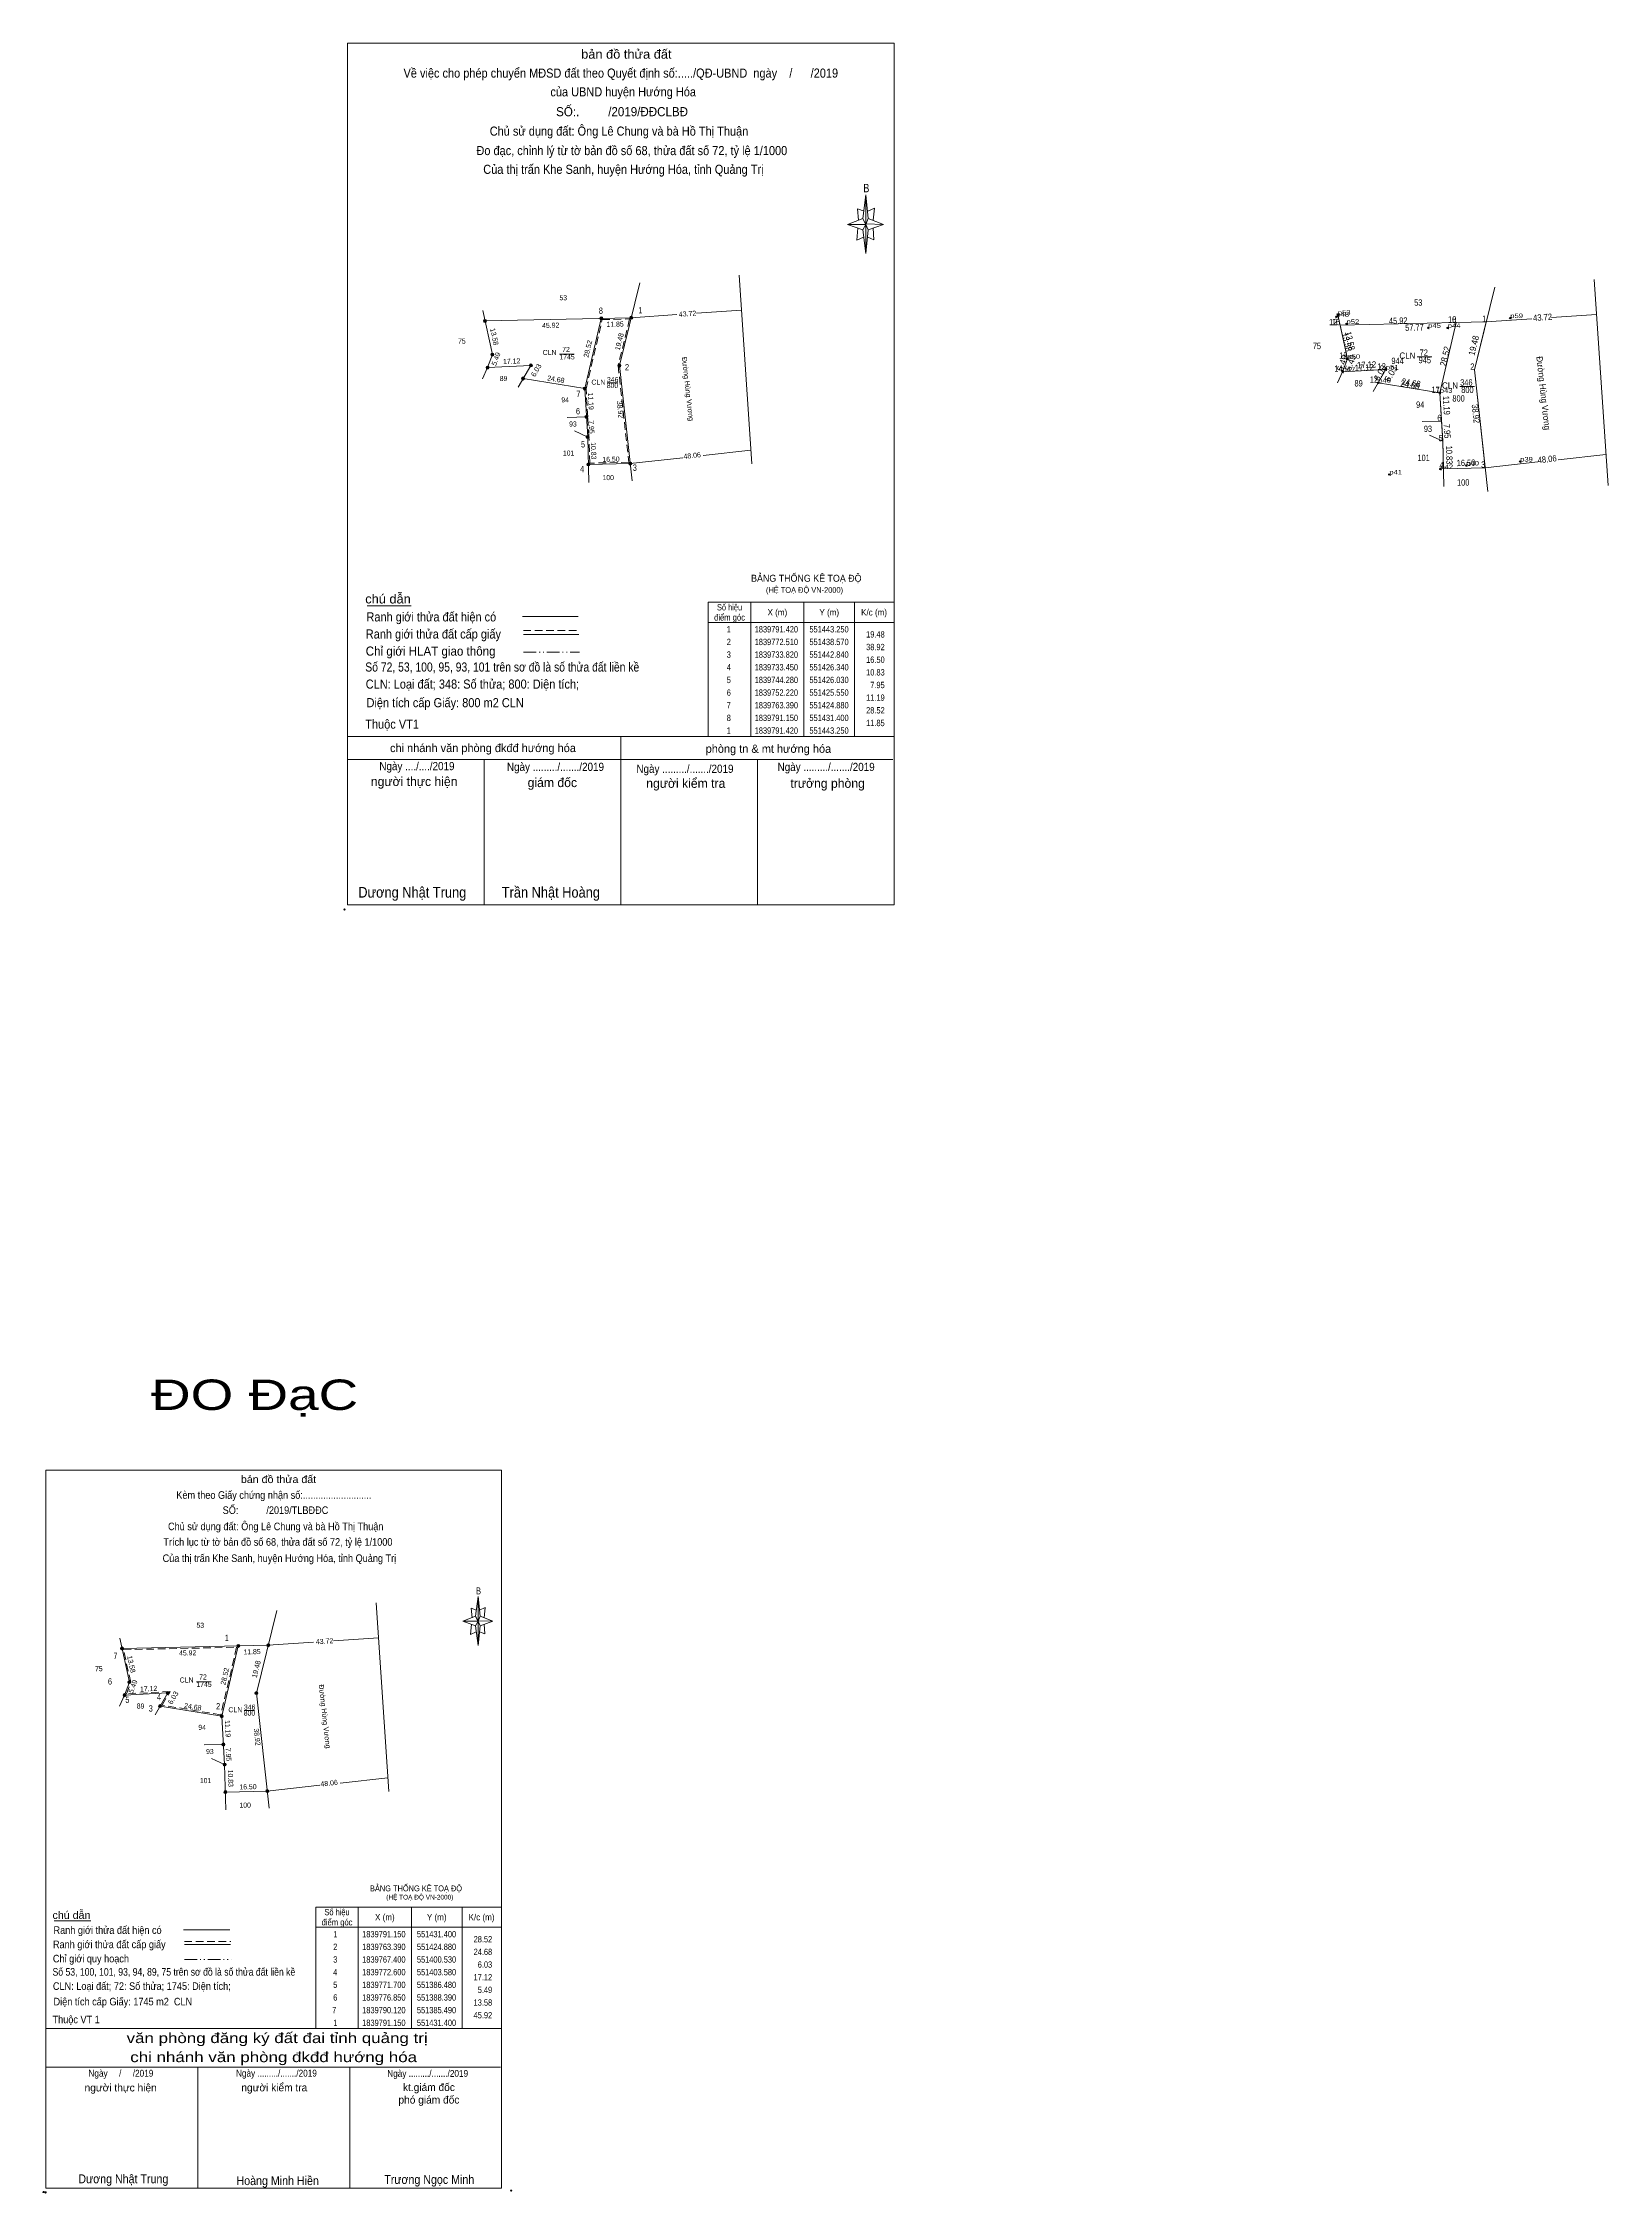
# Model space of a CAD drawing. Header units: metres. Extents: x 550018 to 551491, y 1839052 to 1839902.
# Drawn here: x 550873 to 551491, y 1839052 to 1839902 of the extents above; entities that cross this region are included whole.
import ezdxf
from ezdxf.enums import TextEntityAlignment as Align

# ---------------------------------------------------------------- set-up
doc = ezdxf.new("R2010")
doc.units = ezdxf.units.M
doc.header["$PDMODE"] = 32
doc.header["$PDSIZE"] = 0.5
for name, pattern in [('DASH_DOUBLE_DOT', [9.2, 5, -1.2, 0.3, -1.2, 0.3, -1.2]), ('DOTTED', [1.5, 0.3, -1.2]), ('MEDIUM_DASHED', [4.5, 3, -1.5]), ('SHORT_DASHED', [2.7, 1.5, -1.2])]:
    doc.linetypes.add(name, pattern=pattern)
for name, color, linetype, lineweight in [('1', 7, 'DOTTED', 13), ('17', 7, 'Continuous', 13), ('2', 7, 'SHORT_DASHED', 13), ('28', 7, 'Continuous', 13), ('5', 7, 'Continuous', 13), ('6', 7, 'Continuous', 13), ('63', 7, 'Continuous', 13)]:
    doc.layers.add(name, color=color, linetype=linetype, lineweight=lineweight)
doc.layers.add('12', color=7, linetype='Continuous')
doc.layers.add('7', color=7, linetype='Continuous')

msp = doc.modelspace()

# ---------------------------------------------------------------- hatches: boundary and pattern name
at = {"layer": '2'}
for points in [[(551048.26, 1839791.78, 1), (551047.06, 1839791.78, 1)], [(551094.17, 1839792.81, 1), (551092.97, 1839792.81, 1)], [(551106.02, 1839793.08, 1), (551104.82, 1839793.08, 1)], [(551051.16, 1839778.51, 1), (551049.96, 1839778.51, 1)], [(551066.35, 1839774.26, 1), (551065.15, 1839774.26, 1)], [(551101.34, 1839774.17, 1), (551100.14, 1839774.17, 1)], [(551049.25, 1839773.36, 1), (551048.05, 1839773.36, 1)], [(551063.3, 1839769.06, 1), (551062.1, 1839769.06, 1)], [(551087.65, 1839765.05, 1), (551086.45, 1839765.05, 1)], [(551088.32, 1839753.88, 1), (551087.12, 1839753.88, 1)], [(551088.8, 1839745.94, 1), (551087.6, 1839745.94, 1)], [(551089.11, 1839735.11, 1), (551087.91, 1839735.11, 1)], [(551105.61, 1839735.48, 1), (551104.41, 1839735.48, 1)], [(550904.82, 1839267.5, 1), (550903.62, 1839267.5, 1)], [(550950.73, 1839268.53, 1), (550949.53, 1839268.53, 1)], [(550962.58, 1839268.8, 1), (550961.38, 1839268.8, 1)], [(550905.81, 1839249.08, 1), (550904.61, 1839249.08, 1)], [(550907.72, 1839254.23, 1), (550906.52, 1839254.23, 1)], [(550922.91, 1839249.98, 1), (550921.71, 1839249.98, 1)], [(550957.9, 1839249.89, 1), (550956.7, 1839249.89, 1)], [(550919.86, 1839244.78, 1), (550918.66, 1839244.78, 1)], [(550944.21, 1839240.77, 1), (550943.01, 1839240.77, 1)], [(550944.88, 1839229.6, 1), (550943.68, 1839229.6, 1)], [(550945.36, 1839221.66, 1), (550944.16, 1839221.66, 1)], [(550945.67, 1839210.83, 1), (550944.47, 1839210.83, 1)], [(550962.17, 1839211.2, 1), (550960.97, 1839211.2, 1)]]:
    msp.add_hatch(color=256, dxfattribs=at).paths.add_polyline_path(points)

# ---------------------------------------------------------------- linework, layer by layer
at = {"layer": '1', "linetype": 'MEDIUM_DASHED'}
msp.add_lwpolyline([(551104.78, 1839792.57), (551100.23, 1839774.2), (551104.45, 1839735.97), (551089, 1839735.62), (551088.7, 1839745.96), (551088.22, 1839753.91), (551087.55, 1839765.01), (551093.97, 1839792.32)], close=True, dxfattribs=at)
at = {"layer": '1', "linetype": 'Continuous'}
for points in [[(551443.25, 1839791.42), (551438.57, 1839772.51), (551442.84, 1839733.82), (551426.34, 1839733.45), (551426.03, 1839744.28), (551425.55, 1839752.22), (551424.88, 1839763.39), (551431.4, 1839791.15)], [(551431.4, 1839791.15), (551424.88, 1839763.39), (551400.53, 1839767.4), (551403.58, 1839772.6), (551386.48, 1839771.7), (551388.39, 1839776.85), (551385.49, 1839790.12)]]:
    msp.add_lwpolyline(points, close=True, dxfattribs=at)
at = {"layer": '17'}
msp.add_line((550877.36, 1839159.9), (550891.84, 1839159.9), dxfattribs=at)
at = {"layer": '2', "linetype": 'Continuous'}
for p, q in [((551148.12, 1839809.82), (551153.07, 1839735.34)), ((551100.74, 1839774.17), (551108.81, 1839806.79)), ((551438.57, 1839772.51), (551446.64, 1839805.13)), ((551485.95, 1839808.16), (551491.36, 1839726.79)), ((551050.56, 1839778.51), (551046.76, 1839795.89)), ((551105.42, 1839793.08), (551047.66, 1839791.78)), ((551087.05, 1839765.05), (551093.57, 1839792.81)), ((551388.39, 1839776.85), (551384.59, 1839794.23)), ((551424.88, 1839763.39), (551431.4, 1839791.15)), ((551050.56, 1839778.51), (551048.65, 1839773.36)), ((551388.39, 1839776.85), (551386.48, 1839771.7)), ((551087.05, 1839765.05), (551062.7, 1839769.06)), ((551100.74, 1839774.17), (551105.76, 1839728.7)), ((551424.88, 1839763.39), (551400.53, 1839767.4)), ((551438.57, 1839772.51), (551443.88, 1839724.4)), ((551152.71, 1839740.75), (551133.8, 1839738.66)), ((551105.01, 1839735.48), (551088.51, 1839735.11)), ((551125.75, 1839737.77), (551105.01, 1839735.48)), ((551442.84, 1839733.82), (551426.34, 1839733.45)), ((551463.58, 1839736.11), (551442.84, 1839733.82)), ((551490.54, 1839739.09), (551471.63, 1839737)), ((550957.3, 1839249.89), (550965.37, 1839282.51)), ((551004.68, 1839285.54), (551009.63, 1839211.06)), ((550907.12, 1839254.23), (550903.32, 1839271.61)), ((550961.98, 1839268.8), (550904.22, 1839267.5)), ((550943.61, 1839240.77), (550950.13, 1839268.53)), ((550907.12, 1839254.23), (550905.21, 1839249.08)), ((550957.3, 1839249.89), (550962.32, 1839204.42)), ((550943.61, 1839240.77), (550919.26, 1839244.78)), ((551009.27, 1839216.47), (550990.36, 1839214.38)), ((550961.57, 1839211.2), (550945.07, 1839210.83)), ((550982.31, 1839213.49), (550961.57, 1839211.2))]:
    msp.add_line(p, q, dxfattribs=at)
for points in [[(551443.25, 1839791.42), (551431.4, 1839791.15), (551385.49, 1839790.12)], [(551060.69, 1839765.65), (551065.75, 1839774.26), (551048.65, 1839773.36)], [(551398.52, 1839763.99), (551403.58, 1839772.6), (551386.48, 1839771.7)], [(551088.72, 1839728.01), (551088.2, 1839745.94), (551087.05, 1839765.05)], [(551426.55, 1839726.35), (551426.03, 1839744.28), (551424.88, 1839763.39)], [(550917.25, 1839241.37), (550922.31, 1839249.98), (550905.21, 1839249.08)], [(550945.28, 1839203.73), (550944.76, 1839221.66), (550943.61, 1839240.77)]]:
    msp.add_lwpolyline(points, dxfattribs=at)
for centre in [(551047.66, 1839791.78), (551093.57, 1839792.81), (551105.42, 1839793.08), (551050.56, 1839778.51), (551065.75, 1839774.26), (551100.74, 1839774.17), (551048.65, 1839773.36), (551062.7, 1839769.06), (551087.05, 1839765.05), (551087.72, 1839753.88), (551088.2, 1839745.94), (551088.51, 1839735.11), (551105.01, 1839735.48), (550904.22, 1839267.5), (550950.13, 1839268.53), (550961.98, 1839268.8), (550905.21, 1839249.08), (550907.12, 1839254.23), (550922.31, 1839249.98), (550957.3, 1839249.89), (550919.26, 1839244.78), (550943.61, 1839240.77), (550944.28, 1839229.6), (550944.76, 1839221.66), (550945.07, 1839210.83), (550961.57, 1839211.2)]:
    msp.add_circle(centre, 0.6, dxfattribs=at)
at = {"layer": '28'}
for p, q in [((551196.92, 1839832.29), (551198.12, 1839841.65)), ((551196.92, 1839827.73), (551190.92, 1839829.89)), ((551199.08, 1839827.73), (551198.12, 1839818.37)), ((551199.08, 1839832.29), (551205.08, 1839829.89)), ((551201, 1839828.45), (551201.24, 1839823.89)), ((551201.24, 1839823.89), (551198.84, 1839824.85)), ((551001.03, 1839679.22), (551018.4, 1839679.22)), ((551062.47, 1839675.04), (551084.4, 1839675.04)), ((551062.8, 1839668.01), (551084.74, 1839668.01)), ((550993.26, 1839627.72), (551209.26, 1839627.72)), ((550993.26, 1839627.72), (551209.26, 1839627.72)), ((550993.26, 1839627.72), (551209.26, 1839627.72)), ((551101.26, 1839561.24), (551101.26, 1839627.72)), ((550993.26, 1839618.6), (551208.78, 1839618.6)), ((551047.26, 1839561.24), (551047.26, 1839618.6)), ((551155.26, 1839561.24), (551155.26, 1839618.6)), ((551209.26, 1839561.24), (550993.26, 1839561.24))]:
    msp.add_line(p, q, dxfattribs=at)
at = {"layer": '28', "linetype": 'MEDIUM_DASHED'}
msp.add_line((551062.8, 1839669.5), (551084.88, 1839669.5), dxfattribs=at)
at = {"layer": '28', "linetype": 'DASH_DOUBLE_DOT'}
msp.add_line((551062.88, 1839661), (551084.96, 1839661), dxfattribs=at)
at = {"layer": '28'}
for points in [[(550993.26, 1839901.56), (551209.26, 1839901.56), (551209.26, 1839561.24), (550993.26, 1839561.24)], [(551198.12, 1839841.65), (551199.08, 1839832.29), (551198.12, 1839829.89)], [(551198.12, 1839829.89), (551190.92, 1839829.89), (551196.92, 1839832.29), (551199.08, 1839827.73), (551205.08, 1839829.89), (551198.12, 1839830.13)], [(551198.12, 1839829.89), (551198.12, 1839818.37), (551196.92, 1839827.73)]]:
    msp.add_lwpolyline(points, close=True, dxfattribs=at)
for points in [[(551197.4, 1839835.17), (551194.76, 1839836.13), (551195.24, 1839831.57)], [(551198.84, 1839835.17), (551201.48, 1839836.37), (551201, 1839831.57)], [(551198.12, 1839829.89), (551196.92, 1839832.29), (551190.92, 1839829.89)], [(551195, 1839828.45), (551194.52, 1839823.65), (551197.16, 1839824.85)], [(551198.12, 1839829.89), (551199.08, 1839827.73), (551205.08, 1839829.89)]]:
    msp.add_lwpolyline(points, dxfattribs=at)
msp.add_point((550992.1, 1839559.36), dxfattribs=at)
at = {"layer": '5'}
for p, q in [((551043.91, 1839280.28), (551044.91, 1839288.08)), ((551043.91, 1839276.48), (551038.91, 1839278.28)), ((551045.71, 1839276.48), (551044.91, 1839268.68)), ((551047.51, 1839273.28), (551045.51, 1839274.08)), ((551045.71, 1839280.28), (551050.71, 1839278.28)), ((551047.31, 1839277.08), (551047.51, 1839273.28)), ((550874.17, 1839117.4), (551054.17, 1839117.4)), ((550874.17, 1839102.2), (551053.77, 1839102.2)), ((550874.17, 1839102.2), (551053.77, 1839102.2)), ((550874.17, 1839102.2), (551053.77, 1839102.2)), ((550934.17, 1839054.4), (550934.17, 1839102.2)), ((550994.17, 1839054.4), (550994.17, 1839102.2))]:
    msp.add_line(p, q, dxfattribs=at)
for points in [[(550874.17, 1839338), (551054.17, 1839338), (551054.17, 1839054.4), (550874.17, 1839054.4)], [(551044.91, 1839288.08), (551045.71, 1839280.28), (551044.91, 1839278.28)], [(551044.91, 1839278.28), (551038.91, 1839278.28), (551043.91, 1839280.28), (551045.71, 1839276.48), (551050.71, 1839278.28), (551044.91, 1839278.48)], [(551044.91, 1839278.28), (551044.91, 1839268.68), (551043.91, 1839276.48)]]:
    msp.add_lwpolyline(points, close=True, dxfattribs=at)
for points in [[(551044.31, 1839282.68), (551042.11, 1839283.48), (551042.51, 1839279.68)], [(551045.51, 1839282.68), (551047.71, 1839283.68), (551047.31, 1839279.68)], [(551044.91, 1839278.28), (551043.91, 1839280.28), (551038.91, 1839278.28)], [(551042.31, 1839277.08), (551041.91, 1839273.08), (551044.11, 1839274.08)], [(551044.91, 1839278.28), (551045.71, 1839276.48), (551050.71, 1839278.28)], [(551054.17, 1839054.4), (550874.17, 1839054.4), (550874.17, 1839102.2)]]:
    msp.add_lwpolyline(points, dxfattribs=at)
for p in [(550873.23, 1839052.86), (550874.03, 1839052.72)]:
    msp.add_point(p, dxfattribs=at)
at = {"layer": '6'}
for p, q in [((550928.56, 1839156.42), (550946.84, 1839156.42)), ((550928.84, 1839150.56), (550947.12, 1839150.56))]:
    msp.add_line(p, q, dxfattribs=at)
at = {"layer": '6', "linetype": 'MEDIUM_DASHED'}
msp.add_line((550928.84, 1839151.8), (550947.24, 1839151.8), dxfattribs=at)
at = {"layer": '6'}
msp.add_point((551057.97, 1839053.4), dxfattribs=at)
at = {"layer": '63'}
for p, q in [((551105.42, 1839793.08), (551123.37, 1839794.28)), ((551131.26, 1839794.8), (551149.04, 1839795.99)), ((551443.25, 1839791.42), (551461.2, 1839792.62)), ((551469.09, 1839793.14), (551486.87, 1839794.33)), ((551077.07, 1839778.68), (551082.82, 1839778.68)), ((551415.99, 1839777.66), (551421.74, 1839777.66)), ((551048.65, 1839773.36), (551046.7, 1839768.99)), ((551095.89, 1839767.32), (551100.06, 1839767.32)), ((551386.48, 1839771.7), (551384.53, 1839767.33)), ((551432.82, 1839765.89), (551438.57, 1839765.89)), ((551080.05, 1839753.71), (551087.72, 1839753.88)), ((551417.88, 1839752.05), (551425.55, 1839752.22)), ((551088.2, 1839745.94), (551082.98, 1839748.37)), ((551426.03, 1839744.28), (551420.81, 1839746.71)), ((551135.86, 1839672.72), (551209.26, 1839672.72)), ((551152.66, 1839680.72), (551152.66, 1839627.72)), ((551173.66, 1839680.72), (551173.66, 1839627.72)), ((551193.66, 1839680.72), (551193.66, 1839627.72)), ((550961.98, 1839268.8), (550979.93, 1839270)), ((550987.82, 1839270.52), (551005.6, 1839271.71)), ((550905.21, 1839249.08), (550903.26, 1839244.71)), ((550933.63, 1839254.4), (550939.38, 1839254.4)), ((550952.45, 1839243.04), (550956.62, 1839243.04)), ((550936.61, 1839229.43), (550944.28, 1839229.6)), ((550944.76, 1839221.66), (550939.54, 1839224.09)), ((550997.57, 1839165.4), (550997.57, 1839117.4)), ((551018.57, 1839165.4), (551018.57, 1839117.4)), ((551038.57, 1839165.4), (551038.57, 1839117.4)), ((550980.77, 1839157.4), (551054.17, 1839157.4))]:
    msp.add_line(p, q, dxfattribs=at)
at = {"layer": '63', "linetype": 'DASH_DOUBLE_DOT'}
msp.add_line((550928.9, 1839144.72), (550947.3, 1839144.72), dxfattribs=at)
at = {"layer": '63'}
for points in [[(551135.86, 1839680.72), (551209.26, 1839680.72), (551209.26, 1839627.72), (551135.86, 1839627.72)], [(550980.77, 1839165.4), (551054.17, 1839165.4), (551054.17, 1839117.4), (550980.77, 1839117.4)]]:
    msp.add_lwpolyline(points, close=True, dxfattribs=at)
at = {"layer": '63', "linetype": 'MEDIUM_DASHED'}
msp.add_lwpolyline([(550949.5, 1839268.02), (550943.23, 1839241.34), (550920.06, 1839245.16), (550923.21, 1839250.53), (550905.94, 1839249.62), (550907.64, 1839254.19), (550904.84, 1839267.01)], close=True, dxfattribs=at)
at = {"layer": '7'}
for p in [(551383.99, 1839793.43), (551384.59, 1839794.23), (551452.74, 1839792.92), (551388.05, 1839790.6), (551420.31, 1839789.07), (551428.03, 1839789.02), (551388.39, 1839776.85), (551386.48, 1839771.7), (551400.53, 1839767.4), (551403.58, 1839772.6), (551424.88, 1839763.39), (551425.13, 1839733.29), (551435.33, 1839734.72), (551456.64, 1839736.26), (551404.95, 1839731.15)]:
    msp.add_point(p, dxfattribs=at)

# ---------------------------------------------------------------- texts
at = {"layer": '1'}
for s, height, width, p in [('53', 2, 0.8, (551078.565, 1839799.96)), ('53', 2.5, 0.8, (551416.4, 1839797.8)), ('75', 2, 0.8, (551038.5, 1839782.82)), ('75', 2.5, 0.8, (551376.33, 1839780.66)), ('CLN', 2, 0.95, (551073.175, 1839778.35)), ('1745', 2, 0.85, (551080.05, 1839776.61)), ('72', 2, 0.85, (551079.645, 1839779.54)), ('944', 2.5, 0.85, (551408.225, 1839774.77)), ('CLN', 2.5, 0.95, (551412.095, 1839776.83)), ('945', 2.5, 0.85, (551418.97, 1839775.09)), ('72', 2.5, 0.85, (551418.56, 1839778.02)), ('89', 2, 0.85, (551054.965, 1839768.07)), ('CLN', 2, 0.95, (551092.435, 1839766.62)), ('800', 2, 0.85, (551098.005, 1839765.29)), ('346', 2, 0.85, (551098.09, 1839767.64)), ('89', 2.5, 0.85, (551392.805, 1839765.91)), ('CLN', 2.5, 0.95, (551428.925, 1839765.06)), ('346', 2.5, 0.85, (551435.39, 1839766.25)), ('800', 2.5, 0.85, (551435.805, 1839763.32)), ('94', 2, 0.85, (551079.32, 1839759.64)), ('94', 2.5, 0.85, (551417.155, 1839757.48)), ('800', 2.5, 0.85, (551432.315, 1839759.94)), ('93', 2, 0.8, (551082.365, 1839750.1)), ('93', 2.5, 0.8, (551420.2, 1839747.94)), ('101', 2, 0.8, (551080.655, 1839738.62)), ('101', 2.5, 0.8, (551418.495, 1839736.46)), ('100', 2, 0.85, (551096.305, 1839728.93)), ('100', 2.5, 0.85, (551434.135, 1839726.77)), ('53', 2, 0.8, (550935.125, 1839275.68)), ('75', 2, 0.8, (550895.06, 1839258.54)), ('72', 2, 0.85, (550936.205, 1839255.26)), ('CLN', 2, 0.95, (550929.735, 1839254.07)), ('1745', 2, 0.85, (550936.61, 1839252.33)), ('89', 2, 0.85, (550911.525, 1839243.79)), ('CLN', 2, 0.95, (550948.995, 1839242.34)), ('800', 2, 0.85, (550954.565, 1839241.01)), ('346', 2, 0.85, (550954.65, 1839243.36)), ('94', 2, 0.85, (550935.88, 1839235.36)), ('93', 2, 0.8, (550938.925, 1839225.82)), ('101', 2, 0.8, (550937.215, 1839214.34)), ('100', 2, 0.85, (550952.865, 1839204.65))]:
    msp.add_text(s, height=height, dxfattribs=dict(at, width=width)).set_placement(p, align=Align.CENTER)
for s, height, width, p in [('BẢNG THỐNG KÊ TOẠ ĐỘ ', 2.3, 0.95, (551002.2, 1839171.62)), ('(HỆ TOẠ ĐỘ VN-2000)', 1.86, 0.9, (551008.6, 1839168.38))]:
    msp.add_text(s, height=height, dxfattribs=dict(at, width=width)).set_placement(p)
at = {"layer": '12', "width": 1.25}
for s, p in [('p48', (551383.99, 1839793.42)), ('p53', (551384.59, 1839794.23)), ('p52', (551388.05, 1839790.6)), ('p59', (551452.74, 1839792.92)), ('p45', (551420.31, 1839789.07)), ('p44', (551428.03, 1839789.02)), ('p50', (551388.39, 1839776.85)), ('p51', (551403.58, 1839772.6)), ('p47', (551386.48, 1839771.7)), ('p46', (551400.53, 1839767.4)), ('p43', (551424.88, 1839763.39)), ('p41', (551404.95, 1839731.15)), ('p42', (551425.13, 1839733.29)), ('p40', (551435.33, 1839734.72)), ('p39', (551456.64, 1839736.26))]:
    msp.add_text(s, height=1.8, dxfattribs=at).set_placement(p)
at = {"layer": '2', "width": 0.95}
for p in [(551088.46, 1839777.18), (550945.02, 1839252.9)]:
    msp.add_text('28.52', height=2, rotation=76.782, dxfattribs=at).set_placement(p)
at = {"layer": '28'}
for s, height, width, p in [('bản đồ thửa đất', 3.6, 1.05, (551103.485, 1839895.36)), ('Về việc cho phép chuyển MĐSD đất theo Quyết định số:...../QĐ-UBND  ngày    /      /2019', 3.6, 0.9, (551101.29, 1839887.88)), ('của UBND huyện Hướng Hóa', 3.6, 0.9, (551102.23, 1839880.48)), ('SỐ:.         /2019/ĐĐCLBĐ', 3.6, 0.95, (551101.785, 1839872.64)), ('Chủ sử dụng đất: Ông Lê Chung và bà Hồ Thị Thuận', 3.6, 0.9, (551100.58, 1839864.96)), ('Đo đạc, chỉnh lý từ tờ bản đồ số 68, thửa đất số 72, tỷ lệ 1/1000 ', 3.6, 0.9, (551106.25, 1839857.28)), ('Của thị trấn Khe Sanh, huyện Hướng Hóa, tỉnh Quảng Trị', 3.6, 0.9, (551102.315, 1839849.88)), ('B', 3.306, 0.8, (551198.315, 1839842.61)), ('BẢNG THỐNG KÊ TOẠ ĐỘ ', 2.76, 0.95, (551175.08, 1839688.79)), ('(HỆ TOẠ ĐỘ VN-2000)', 2.24, 0.9, (551173.875, 1839684.42)), ('Ngày ..../..../2019', 3.24, 0.9, (551020.735, 1839614.37)), ('Ngày ........./......./2019', 3.24, 0.9, (551075.475, 1839614.08)), ('Ngày ........./......./2019', 3.24, 0.9, (551126.635, 1839613.32)), ('Ngày ........./......./2019', 3.24, 0.9, (551182.415, 1839614.04)), ('Dương Nhật Trung', 4.2, 0.9, (551018.9, 1839564.06)), ('Trần Nhật Hoàng', 4.2, 0.9, (551073.65, 1839564.06))]:
    msp.add_text(s, height=height, dxfattribs=dict(at, width=width)).set_placement(p, align=Align.CENTER)
for s, width, p in [('chú dẫn', 1.05, (551000.31, 1839680.22)), ('Ranh giới thửa đất hiện có ', 0.9, (551000.79, 1839673.12)), ('Ranh giới thửa đất cấp giấy', 0.9, (551000.52, 1839666.36)), ('Số 72, 53, 100, 95, 93, 101 trên sơ đồ là số thửa đất liền kề', 0.85, (551000.34, 1839653.32)), ('Chỉ giới HLAT giao thông', 0.95, (551000.5, 1839659.61)), ('CLN: Loại đất; 348: Số thửa; 800: Diện tích;', 0.9, (551000.5, 1839646.58)), ('Diện tích cấp Giấy: 800 m2 CLN', 0.9, (551000.82, 1839639.24)), ('Thuộc VT1', 0.9, (551000.34, 1839630.76))]:
    msp.add_text(s, height=3.6, dxfattribs=dict(at, width=width)).set_placement(p)
for s, height, p in [('chi nhánh văn phòng đkđđ hướng hóa', 3.24, (551046.82, 1839621.52)), ('phòng tn & mt hướng hóa', 3.24, (551159.615, 1839621.24)), ('người thực hiện', 3.6, (551019.64, 1839608.13)), ('giám đốc', 3.6, (551074.24, 1839607.7)), ('người kiểm tra', 3.6, (551126.975, 1839607.41)), ('trưởng phòng', 3.6, (551183.015, 1839607.41))]:
    msp.add_text(s, height=height, dxfattribs=at).set_placement(p, align=Align.CENTER)
at = {"layer": '5'}
for s, height, width, p in [('ĐO ĐạC', 12, 1.35, (550956.6, 1839361.72)), ('bản đồ thửa đất', 3, 1.05, (550966.05, 1839332.84)), ('Kèm theo Giấy chứng nhận số:...........................', 3, 0.9, (550964.21, 1839326.62)), ('SỐ:           /2019/TLBĐĐC', 3, 0.9, (550964.85, 1839320.64)), ('Chủ sử dụng đất: Ông Lê Chung và bà Hồ Thị Thuận', 3, 0.9, (550964.945, 1839314.22)), ('Trích lục từ tờ bản đồ số 68, thửa đất số 72, tỷ lệ 1/1000', 3, 0.9, (550965.81, 1839308.08)), ('Của thị trấn Khe Sanh, huyện Hướng Hóa, tỉnh Quảng Trị', 3, 0.9, (550966.4, 1839301.66)), ('B', 2.755, 0.8, (551045.07, 1839288.88)), ('văn phòng đăng ký đất đai tỉnh quảng trị', 4, 1.25, (550965.5, 1839111.68)), ('chi nhánh văn phòng đkđđ hướng hóa', 4, 1.25, (550964.12, 1839104.16)), ('Ngày     /     /2019', 2.7, 0.9, (550903.77, 1839098.42)), ('Ngày ........./......./2019', 2.7, 0.9, (550965.22, 1839098.44)), ('Ngày ........./......./2019', 2.7, 0.9, (551024.98, 1839098.34)), ('Dương Nhật Trung', 3.5, 0.9, (550904.73, 1839056.32)), ('Hoàng Minh Hiền', 3.5, 0.9, (550965.72, 1839055.6)), ('Trương Ngọc Minh', 3.5, 0.9, (551025.61, 1839056.06))]:
    msp.add_text(s, height=height, dxfattribs=dict(at, width=width)).set_placement(p, align=Align.CENTER)
for s, p in [('người thực hiện', (550903.67, 1839092.58)), ('người kiểm tra', (550964.38, 1839092.62)), ('kt.giám đốc', (551025.48, 1839092.74)), ('phó giám đốc', (551025.48, 1839087.79))]:
    msp.add_text(s, height=3, dxfattribs=at).set_placement(p, align=Align.CENTER)
at = {"layer": '6'}
for s, width, p in [('chú dẫn', 1.05, (550876.74, 1839160.72)), ('Ranh giới thửa đất hiện có ', 0.9, (550877.14, 1839154.8)), ('Chỉ giới quy hoạch', 0.9, (550876.9, 1839143.54)), ('Ranh giới thửa đất cấp giấy', 0.9, (550876.92, 1839149.16)), ('Số 53, 100, 101, 93, 94, 89, 75 trên sơ đồ là số thửa đất liền kề', 0.85, (550876.76, 1839138.3)), ('CLN: Loại đất; 72: Số thửa; 1745: Diện tích;', 0.9, (550876.9, 1839132.68)), ('Diện tích cấp Giấy: 1745 m2  CLN', 0.9, (550877.16, 1839126.56)), ('Thuộc VT 1', 0.9, (550876.76, 1839119.5))]:
    msp.add_text(s, height=3, dxfattribs=dict(at, width=width)).set_placement(p)
at = {"layer": '63'}
for s, width, p in [('8', 0.75, (551093.425, 1839794.58)), ('1', 0.65, (551109, 1839794.76)), ('2', 0.8, (551103.755, 1839772.28)), ('6', 0.8, (551084.375, 1839754.88)), ('7', 0.75, (551084.555, 1839761.77)), ('5', 0.75, (551086.365, 1839741.83)), ('4', 0.8, (551086, 1839732.04)), ('3', 0.75, (551106.835, 1839732.59)), ('điểm góc', 0.9, (551144.26, 1839673.47)), ('Số hiệu', 0.85, (551144.26, 1839677.47)), ('X (m)', 0.95, (551163.16, 1839675.47)), ('Y (m)', 0.95, (551183.655, 1839675.47)), ('K/c (m)', 0.95, (551201.36, 1839675.47)), (' 2', 0.85, (551143.56, 1839663.77)), (' 1', 0.75, (551143.555, 1839668.77)), ('1839791.420', 0.85, (551162.76, 1839668.77)), ('1839772.510', 0.85, (551162.76, 1839663.77)), ('551443.250', 0.85, (551183.565, 1839668.77)), ('551438.570', 0.85, (551183.565, 1839663.77)), (' 4', 0.85, (551143.555, 1839653.77)), (' 3', 0.8, (551143.56, 1839658.77)), ('1839733.820', 0.85, (551162.76, 1839658.77)), ('1839733.450', 0.85, (551162.76, 1839653.77)), ('551442.840', 0.85, (551183.565, 1839658.77)), ('551426.340', 0.85, (551183.565, 1839653.77)), (' 5', 0.8, (551143.56, 1839648.77)), ('1839744.280', 0.85, (551162.76, 1839648.77)), ('551426.030', 0.85, (551183.565, 1839648.77)), (' 6', 0.85, (551143.56, 1839643.77)), (' 7', 0.8, (551143.56, 1839638.77)), ('1839752.220', 0.85, (551162.76, 1839643.77)), ('1839763.390', 0.85, (551162.76, 1839638.77)), ('551425.550', 0.85, (551183.565, 1839643.77)), ('551424.880', 0.85, (551183.565, 1839638.77)), (' 8', 0.8, (551143.56, 1839633.77)), (' 1', 0.75, (551143.555, 1839628.77)), ('1839791.150', 0.85, (551162.76, 1839633.77)), ('1839791.420', 0.85, (551162.76, 1839628.77)), ('551431.400', 0.85, (551183.565, 1839633.77)), ('551443.250', 0.85, (551183.565, 1839628.77)), ('7', 0.75, (550901.635, 1839263.42)), ('1', 0.65, (550945.64, 1839270.48)), ('6', 0.8, (550899.455, 1839253.27)), ('5', 0.75, (550906.325, 1839246.02)), ('4', 0.8, (550918.83, 1839247.1)), ('3', 0.75, (550915.565, 1839242.58)), ('2', 0.8, (550942.195, 1839243.47)), ('Số hiệu', 0.85, (550989.17, 1839162.15)), ('điểm góc', 0.9, (550989.17, 1839158.15)), ('1', 0.65, (550988.47, 1839153.45)), ('1839791.150', 0.85, (551007.67, 1839153.45)), ('X (m)', 0.95, (551008.07, 1839160.15)), ('551431.400', 0.85, (551028.475, 1839153.45)), ('Y (m)', 0.95, (551028.565, 1839160.15)), ('K/c (m)', 0.95, (551046.27, 1839160.15)), ('2', 0.8, (550988.475, 1839148.45)), ('3', 0.75, (550988.475, 1839143.45)), ('1839763.390', 0.85, (551007.67, 1839148.45)), ('1839767.400', 0.85, (551007.67, 1839143.45)), ('551424.880', 0.85, (551028.475, 1839148.45)), ('551400.530', 0.85, (551028.475, 1839143.45)), ('4', 0.8, (550988.47, 1839138.45)), ('1839772.600', 0.85, (551007.67, 1839138.45)), ('551403.580', 0.85, (551028.475, 1839138.45)), ('6', 0.8, (550988.475, 1839128.45)), ('5', 0.75, (550988.475, 1839133.45)), ('1839771.700', 0.85, (551007.67, 1839133.45)), ('1839776.850', 0.85, (551007.67, 1839128.45)), ('551386.480', 0.85, (551028.475, 1839133.45)), ('551388.390', 0.85, (551028.475, 1839128.45)), ('7 ', 0.8, (550988.475, 1839123.45)), ('1', 0.65, (550988.47, 1839118.45)), ('1839790.120', 0.85, (551007.67, 1839123.45)), ('1839791.150', 0.85, (551007.67, 1839118.45)), ('551385.490', 0.85, (551028.475, 1839123.45)), ('551431.400', 0.85, (551028.475, 1839118.45))]:
    msp.add_text(s, height=2.5, dxfattribs=dict(at, width=width)).set_placement(p, align=Align.CENTER)
for s, height, rotation, width, p in [('11.85', 2, 1.289, 0.85, (551099.047, 1839789.515)), ('43.72', 2, 3.817, 0.9, (551127.733, 1839793.658)), ('45.92', 2.5, 1.285, 0.85, (551408.482, 1839790.642)), ('43.72', 2.5, 3.817, 0.9, (551465.577, 1839791.997)), ('13.58', 2, 282.327, 0.9, (551050.349, 1839785.373)), ('45.92', 2, 1.289, 0.85, (551073.622, 1839789.066)), ('19.48', 2, 76.099, 0.95, (551101.68, 1839783.38)), ('13.58', 2.5, 282.327, 0.9, (551387.003, 1839783.212)), ('13.58', 2.5, 282.327, 0.9, (551388.195, 1839783.647)), ('57.77', 2.5, 1.289, 0.85, (551414.892, 1839787.951)), ('19.48', 2.5, 76.099, 0.95, (551439.527, 1839781.785)), ('17.12', 2, 3.013, 0.9, (551058.217, 1839774.895)), ('Đường Hùng Vương', 2, 276.295, 0.95, (551126.79, 1839764.835)), ('17.12', 2.5, 3.013, 0.9, (551395.109, 1839772.154)), ('17.12', 2.5, 3.013, 0.9, (551396.064, 1839773.234)), ('28.52', 2.5, 76.782, 0.95, (551428.206, 1839777.564)), ('Đường Hùng Vương', 2.5, 276.295, 0.95, (551464.625, 1839763.147)), ('24.68', 2, 350.648, 0.9, (551075.468, 1839767.786)), ('24.68', 2.5, 350.648, 0.9, (551412.922, 1839765.364)), ('24.68', 2.5, 350.648, 0.9, (551413.342, 1839766.124)), ('11.19', 2, 273.433, 0.9, (551088.467, 1839760.055)), ('38.92', 2, 276.298, 0.9, (551100.061, 1839756.715)), ('11.19', 2.5, 273.433, 0.9, (551426.301, 1839758.38)), ('38.92', 2.5, 276.298, 0.9, (551437.893, 1839755.027)), ('7.95', 2, 273.46, 0.85, (551088.727, 1839749.85)), ('7.95', 2.5, 273.46, 0.85, (551426.562, 1839748.18)), ('10.83', 2, 271.64, 0.85, (551089.552, 1839740.494)), ('10.83', 2.5, 271.64, 0.85, (551427.383, 1839738.821)), ('16.50', 2, 1.285, 0.85, (551097.438, 1839736.176)), ('48.06', 2, 6.307, 0.9, (551129.585, 1839737.631)), ('16.50', 2.5, 1.285, 0.85, (551435.267, 1839734.512)), ('48.06', 2.5, 6.307, 0.9, (551467.443, 1839735.974)), ('45.92', 2, 1.289, 0.85, (550930.182, 1839264.786)), ('11.85', 2, 1.289, 0.85, (550955.607, 1839265.235)), ('43.72', 2, 3.817, 0.9, (550984.288, 1839269.377)), ('13.58', 2, 282.327, 0.9, (550906.91, 1839261.088)), ('19.48', 2, 76.099, 0.95, (550958.24, 1839259.1)), ('17.12', 2, 3.013, 0.9, (550914.777, 1839250.615)), ('Đường Hùng Vương', 2, 276.295, 0.95, (550983.35, 1839240.555)), ('24.68', 2, 350.648, 0.9, (550932.028, 1839243.506)), ('11.19', 2, 273.433, 0.85, (550945.026, 1839235.78)), ('38.92', 2, 276.298, 0.9, (550956.62, 1839232.44)), ('7.95', 2, 273.46, 0.85, (550945.287, 1839225.57)), ('10.83', 2, 271.64, 0.85, (550946.112, 1839216.214)), ('16.50', 2, 1.285, 0.85, (550953.998, 1839211.896)), ('48.06', 2, 6.307, 0.9, (550986.14, 1839213.35))]:
    msp.add_text(s, height=height, rotation=rotation, dxfattribs=dict(at, width=width)).set_placement(p, align=Align.CENTER)
for s, width, p in [(' 12', 0.85, (551384.41, 1839790.12)), (' 16', 0.85, (551385.49, 1839790.12)), (' 10', 0.85, (551431.4, 1839791.15)), (' 8', 0.8, (551431.4, 1839791.15)), (' 1', 0.75, (551443.25, 1839791.42)), (' 15', 0.85, (551388.39, 1839776.85)), (' 13', 0.85, (551403.58, 1839772.6)), (' 2', 0.85, (551438.57, 1839772.51)), (' 14', 0.85, (551386.48, 1839771.7)), (' 12', 0.85, (551400.53, 1839767.4)), (' 11', 0.8, (551424.88, 1839763.39)), (' 7', 0.8, (551424.88, 1839763.39)), (' 6', 0.85, (551425.55, 1839752.22)), (' 5', 0.8, (551426.03, 1839744.28)), (' 4', 0.85, (551426.34, 1839733.45)), (' 3', 0.8, (551442.84, 1839733.82)), ('38.92', 0.85, (551205.56, 1839661.77)), ('19.48', 0.85, (551205.56, 1839666.77)), ('16.50', 0.85, (551205.56, 1839656.77)), ('10.83', 0.85, (551205.56, 1839651.77)), ('7.95', 0.85, (551205.56, 1839646.77)), ('28.52', 0.85, (551205.56, 1839636.77)), ('11.19', 0.85, (551205.56, 1839641.77)), ('11.85', 0.85, (551205.56, 1839631.77)), ('28.52', 0.85, (551050.47, 1839151.45)), ('24.68', 0.85, (551050.47, 1839146.45)), ('17.12', 0.85, (551050.47, 1839136.45)), ('6.03', 0.85, (551050.47, 1839141.45)), ('13.58', 0.85, (551050.47, 1839126.45)), ('5.49', 0.85, (551050.47, 1839131.45)), ('45.92', 0.85, (551050.47, 1839121.45))]:
    msp.add_text(s, height=2.5, dxfattribs=dict(at, width=width)).set_placement(p, align=Align.RIGHT)
for s, height, rotation, p in [('5.49', 2, 69.652, (551052.926, 1839776.452)), ('6.03', 2, 59.607, (551068.737, 1839771.829)), ('5.49', 2.5, 69.652, (551387.601, 1839774.7)), ('5.49', 2.5, 69.652, (551390.793, 1839774.875)), ('6.03', 2.5, 59.607, (551402.421, 1839770.633)), ('6.03', 2.5, 59.607, (551406.644, 1839770.308)), ('5.49', 2, 69.652, (550909.486, 1839252.172)), ('6.03', 2, 59.607, (550925.297, 1839247.549))]:
    msp.add_text(s, height=height, rotation=rotation, dxfattribs=at).set_placement(p, align=Align.CENTER)

doc.saveas('drawing.dxf')
